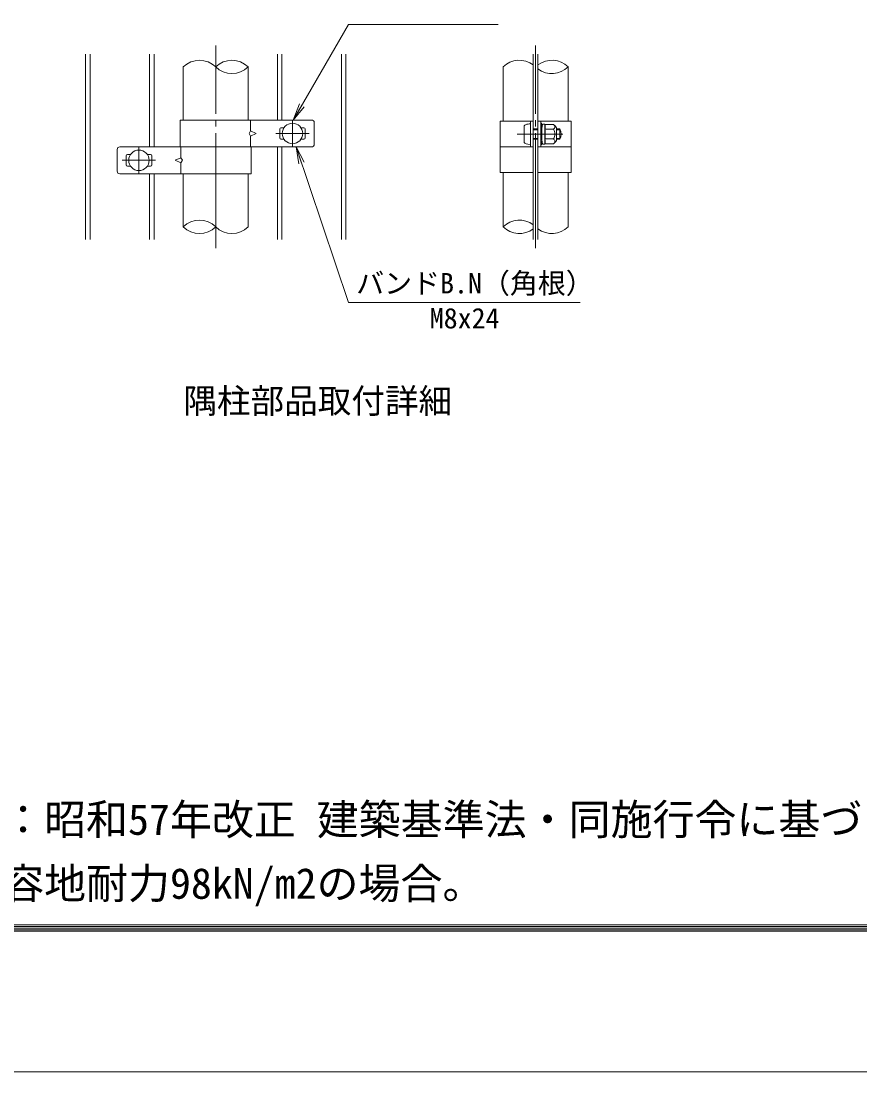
# Model space of a CAD drawing. Units: millimetres, scale not verified. Extents: x -6300 to 6300, y -4455 to 4455.
# Drawn here: x 454 to 2421, y -4455 to -1990 of the extents above; entities that cross this region are included whole.
import ezdxf
from ezdxf.enums import TextEntityAlignment as Align

# ---------------------------------------------------------------- set-up
doc = ezdxf.new("R2010")
doc.units = ezdxf.units.MM
doc.header["$LTSCALE"] = 15
doc.linetypes.add('LONG_CHAIN', pattern=[21, 18, -1, 1, -1])
for name, color, linetype, lineweight in [('0-0_D-STR-TXT', 7, 'Continuous', 9), ('0-1_D-TTL', 7, 'Continuous', 9), ('0-2_D-TTL-TXT', 7, 'Continuous', 9), ('0-3_D-STR2', 7, 'Continuous', 9), ('0-4_D-STR-DIM', 7, 'Continuous', 9), ('0-5_0', 7, 'Continuous', 9), ('0-6_D-STR1', 1, 'Continuous', 9), ('0-7_D-BMK', 2, 'LONG_CHAIN', 9), ('0-8_D-STR3', 3, 'Continuous', 9)]:
    doc.layers.add(name, color=color, linetype=linetype, lineweight=lineweight)
doc.styles.add('ＭＳ ゴシック', font='')
doc.styles.get('ＭＳ ゴシック').set_extended_font_data('MS Gothic')

# ---------------------------------------------------------------- blocks, each defined once
blk = doc.blocks.new('_Open')
at = {"layer": '0-5_0'}
blk.add_line((-15, 2.5), (0, 0), dxfattribs=at)
blk.add_lwpolyline([(-15, -2.5), (0, 0), (-15, 0)], dxfattribs=at)

msp = doc.modelspace()

# ---------------------------------------------------------------- linework, layer by layer
at = {"layer": '0-0_D-STR-TXT'}
for points in [[(1572.43, -1997.9), (1221.5, -1997.9), (1092.99, -2220.48)], [(1764.82, -2650.18), (1221.41, -2650.18), (1099.3, -2287.1)]]:
    msp.add_lwpolyline(points, dxfattribs=at)
at = {"layer": '0-1_D-TTL', "color": 2}
msp.add_lwpolyline([(-6300.09, 4454.97), (6299.91, 4454.97), (6299.91, -4455.03), (-6300.09, -4455.03)], close=True, dxfattribs=at)
at = {"layer": '0-1_D-TTL'}
for points in [[(-5895.09, 4124.97), (5894.91, 4124.97), (5894.91, -4125.03), (-5895.09, -4125.03)], [(-5891.34, 4121.22), (5891.16, 4121.22), (5891.16, -4121.28), (-5891.34, -4121.28)], [(-5887.59, 4117.47), (5887.41, 4117.47), (5887.41, -4117.53), (-5887.59, -4117.53)], [(-5883.84, 4113.72), (5883.66, 4113.72), (5883.66, -4113.78), (-5883.84, -4113.78)], [(-5880.09, 4109.97), (5879.91, 4109.97), (5879.91, -4110.03), (-5880.09, -4110.03)]]:
    msp.add_lwpolyline(points, close=True, dxfattribs=at)
at = {"layer": '0-3_D-STR2'}
for p, q in [((604.67, -2502.71), (604.67, -2067.71)), ((615.47, -2502.71), (615.47, -2067.71)), ((754.67, -2285.21), (754.67, -2067.71)), ((765.47, -2285.21), (765.47, -2067.71)), ((1054.67, -2222.21), (1054.67, -2067.71)), ((1065.47, -2222.21), (1065.47, -2067.71)), ((1204.67, -2502.71), (1204.67, -2067.71)), ((1215.47, -2502.71), (1215.47, -2067.71)), ((1654.68, -2502.71), (1654.68, -2067.71)), ((1665.48, -2502.71), (1665.48, -2067.71)), ((1054.67, -2502.71), (1054.67, -2285.21)), ((1065.47, -2502.71), (1065.47, -2285.21)), ((754.67, -2502.71), (754.67, -2348.21)), ((765.47, -2502.71), (765.47, -2348.21))]:
    msp.add_line(p, q, dxfattribs=at)
at = {"layer": '0-4_D-STR-DIM'}
for centre, start, end in [((871.97, -2136.05), 45.18146, 134.81854), ((948.17, -2136.05), 45.18146, 134.81854), ((1621.98, -2136.05), 52.7739, 134.81854), ((1698.18, -2136.05), 45.18146, 127.2261), ((948.17, -2059.37), 225.18146, 314.81854), ((1698.18, -2059.37), 232.7739, 314.81854), ((871.97, -2511.05), 45.18146, 134.81854), ((1621.98, -2511.05), 52.7739, 134.81854), ((871.97, -2434.37), 225.18146, 314.81854), ((948.17, -2434.37), 225.18146, 314.81854), ((1621.98, -2434.37), 225.18146, 307.2261), ((1698.18, -2434.37), 232.7739, 314.81854)]:
    msp.add_arc(centre, 54.05, start, end, dxfattribs=at)
at = {"layer": '0-6_D-STR1'}
for p, q in [((833.87, -2097.71), (833.87, -2222.21)), ((986.27, -2222.21), (986.27, -2097.71)), ((1583.88, -2097.71), (1583.88, -2225.21)), ((1736.28, -2225.21), (1736.28, -2097.71)), ((833.87, -2348.21), (833.87, -2472.71)), ((986.27, -2472.71), (986.27, -2348.21)), ((1583.88, -2345.21), (1583.88, -2472.71)), ((1736.28, -2472.71), (1736.28, -2345.21))]:
    msp.add_line(p, q, dxfattribs=at)
at = {"layer": '0-7_D-BMK'}
for p, q in [((910.07, -2522.71), (910.07, -2047.71)), ((1660.08, -2522.71), (1660.08, -2047.71)), ((1090.07, -2223.71), (1090.07, -2283.71)), ((1051.07, -2253.71), (1129.07, -2253.71)), ((1616.82, -2255.21), (1724.04, -2255.21)), ((730.07, -2286.71), (730.07, -2346.71)), ((769.07, -2316.71), (691.07, -2316.71))]:
    msp.add_line(p, q, dxfattribs=at)
at = {"layer": '0-8_D-STR3'}
for p, q in [((826.97, -2222.21), (1135.04, -2222.21)), ((826.97, -2222.21), (826.97, -2285.21)), ((991.78, -2222.21), (991.78, -2247.71)), ((1063.07, -2240.21), (1070.23, -2240.21)), ((1109.92, -2240.21), (1117.07, -2240.21)), ((1141.04, -2228.21), (1141.04, -2279.21)), ((1576.98, -2225.21), (1654.68, -2225.21)), ((1576.98, -2225.21), (1576.98, -2345.21)), ((1633.38, -2235.71), (1633.38, -2274.71)), ((1647.78, -2285.21), (1647.78, -2225.21)), ((1647.78, -2231.21), (1647.78, -2279.21)), ((1654.68, -2285.21), (1654.68, -2225.21)), ((1665.48, -2285.21), (1665.48, -2225.21)), ((1665.48, -2225.21), (1743.18, -2225.21)), ((1672.38, -2285.21), (1672.38, -2225.21)), ((1672.38, -2229.71), (1672.38, -2234.03)), ((1673.88, -2229.71), (1672.38, -2229.71)), ((1672.94, -2235.77), (1675.1, -2238.8)), ((1673.88, -2229.71), (1673.88, -2234.03)), ((1674.16, -2234.9), (1675.4, -2236.64)), ((1674.78, -2241.71), (1675.94, -2232.22)), ((1674.78, -2241.71), (1674.78, -2268.71)), ((1681.25, -2231.96), (1676.24, -2231.96)), ((1681.37, -2255.21), (1681.37, -2232.03)), ((1681.67, -2232.69), (1681.54, -2232.18)), ((1701.76, -2232.69), (1681.67, -2232.69)), ((1709.28, -2240.21), (1709.28, -2270.21)), ((1743.18, -2225.21), (1743.18, -2345.21)), ((991.78, -2259.71), (991.78, -2285.21)), ((1060.07, -2243.21), (1060.07, -2264.21)), ((1063.07, -2267.21), (1070.23, -2267.21)), ((1109.92, -2267.21), (1117.07, -2267.21)), ((1120.07, -2243.21), (1120.07, -2264.21)), ((1654.68, -2243.21), (1665.48, -2243.21)), ((1654.68, -2245.24), (1665.48, -2245.24)), ((1654.68, -2265.18), (1665.48, -2265.18)), ((1654.68, -2267.21), (1665.48, -2267.21)), ((1672.38, -2243.21), (1674.78, -2243.21)), ((1672.38, -2245.24), (1674.78, -2245.24)), ((1672.38, -2265.18), (1674.78, -2265.18)), ((1672.38, -2267.21), (1674.78, -2267.21)), ((1701.76, -2243.95), (1681.37, -2243.95)), ((1681.37, -2255.21), (1681.37, -2278.38)), ((1701.76, -2266.47), (1681.37, -2266.47)), ((1709.28, -2243.21), (1716.78, -2243.21)), ((1709.28, -2245.24), (1717.75, -2245.24)), ((1709.28, -2265.18), (1717.75, -2265.18)), ((1709.28, -2267.21), (1716.78, -2267.21)), ((1716.78, -2243.21), (1716.78, -2267.21)), ((679.11, -2291.21), (679.11, -2342.21)), ((993.17, -2285.21), (685.11, -2285.21)), ((826.97, -2285.21), (1135.04, -2285.21)), ((828.37, -2285.21), (828.37, -2310.71)), ((993.17, -2285.21), (993.17, -2348.21)), ((1576.98, -2285.21), (1654.68, -2285.21)), ((1665.48, -2285.21), (1743.18, -2285.21)), ((1672.38, -2276.39), (1672.38, -2280.71)), ((1672.94, -2274.65), (1675.1, -2271.62)), ((1674.16, -2275.52), (1675.4, -2273.78)), ((1674.78, -2268.71), (1675.94, -2278.2)), ((1681.18, -2278.46), (1676.24, -2278.46)), ((1701.76, -2277.73), (1681.67, -2277.73)), ((700.07, -2306.21), (700.07, -2327.21)), ((710.23, -2303.21), (703.07, -2303.21)), ((757.07, -2303.21), (749.92, -2303.21)), ((760.07, -2306.21), (760.07, -2327.21)), ((710.23, -2330.21), (703.07, -2330.21)), ((757.07, -2330.21), (749.92, -2330.21)), ((828.37, -2322.71), (828.37, -2348.21)), ((993.17, -2348.21), (685.11, -2348.21)), ((1576.98, -2345.21), (1654.68, -2345.21)), ((1665.48, -2345.21), (1743.18, -2345.21))]:
    msp.add_line(p, q, dxfattribs=at)
for points in [[(1004.93, -2253.71), (991.78, -2247.71), (988.29, -2253.71), (991.78, -2259.71)], [(815.22, -2316.71), (828.37, -2310.71), (831.86, -2316.71), (828.37, -2322.71)]]:
    msp.add_lwpolyline(points, close=True, dxfattribs=at)
msp.add_lwpolyline([(1673.88, -2276.39), (1673.88, -2280.71), (1672.38, -2280.71)], dxfattribs=at)
for centre in [(1090.07, -2253.71), (730.07, -2316.71)]:
    msp.add_circle(centre, 24, dxfattribs=at)
for centre, radius, start, end in [((1063.07, -2243.21), 3, 90, 180), ((1117.07, -2243.21), 3, 0, 90), ((1135.04, -2228.21), 6, 0, 90), ((1675.38, -2234.03), 3, 180, 215.53768), ((1675.38, -2234.03), 1.5, 180, 215.53768), ((1673.88, -2239.67), 1.5, 33.43373, 35.53768), ((1676.24, -2232.26), 0.3, 90, 173), ((1681.25, -2232.26), 0.3, 15, 90), ((1666.73, -2238.32), 15.97, 339.37322, 22.7756), ((1698.71, -2238.32), 6.4, 298.45309, 61.54691), ((1688.95, -2252.97), 24, 32.13463, 57.68315), ((1063.07, -2264.21), 3, 180, 270), ((1117.07, -2264.21), 3, 270, 0), ((1666.73, -2272.09), 15.97, 337.2244, 20.62678), ((1619.11, -2255.21), 63.57, 0, 10.20031), ((1619.11, -2255.21), 63.57, 349.79969, 0), ((1684.49, -2255.21), 20.62, 0, 33.09348), ((1684.49, -2255.21), 20.62, 326.90652, 0), ((1698.71, -2272.1), 6.4, 298.45309, 61.54691), ((1694.28, -2255.21), 25.5, 331.92751, 28.07249), ((685.11, -2291.21), 6, 90, 180), ((1135.04, -2279.21), 6, 270, 0), ((1675.38, -2276.39), 3, 144.46232, 180), ((1675.38, -2276.39), 1.5, 144.46232, 180), ((1673.88, -2270.75), 1.5, 324.46232, 326.56627), ((1676.24, -2278.16), 0.3, 187, 270), ((1681.18, -2278.16), 0.3, 270, 337.2244), ((1688.95, -2257.44), 24, 302.31685, 327.86537), ((703.07, -2306.21), 3, 90, 180), ((757.07, -2306.21), 3, 0, 90), ((703.07, -2327.21), 3, 180, 270), ((757.07, -2327.21), 3, 270, 0), ((685.11, -2342.21), 6, 180, 270)]:
    msp.add_arc(centre, radius, start, end, dxfattribs=at)
for centre, start_param, end_param in [((1647.78, -2235.71), 1.5707963, 3.1415927), ((1647.78, -2274.71), 3.1415927, 4.712389)]:
    msp.add_ellipse(centre, major_axis=(14.4, 0), ratio=0.3125, start_param=start_param, end_param=end_param, dxfattribs=at)

# ---------------------------------------------------------------- block references
at = {"layer": '0-0_D-STR-TXT', "xscale": 2.666667, "yscale": 2.666667}
for p, rotation in [((1091.99, -2222.21), 240), ((1098.67, -2285.21), 108.58911)]:
    msp.add_blockref('_Open', p, dxfattribs=dict(at, rotation=rotation))

# ---------------------------------------------------------------- texts
at = {"layer": '0-0_D-STR-TXT', "style": 'ＭＳ ゴシック'}
for s, height, p in [('バンドB.N（角根）', 48.06, (1239.42, -2643.43)), ('M8x24', 48.06, (1411.9, -2725.43)), ('（設計条件）風荷重：昭和57年改正 建築基準法・同施行令に基づく風圧力に準拠。', 72.14, (-476.26, -3920.44)), ('（基礎条件）長期許容地耐力98kN/m2の場合。', 72.14, (-476.26, -4070.44))]:
    msp.add_text(s, height=height, dxfattribs=at).set_placement(p, align=Align.BOTTOM_LEFT)
at = {"layer": '0-2_D-TTL-TXT', "style": 'ＭＳ ゴシック'}
msp.add_text('隅柱部品取付詳細', height=57.73, dxfattribs=at).set_placement((834.33, -2927.13), align=Align.BOTTOM_LEFT)

doc.saveas('drawing.dxf')
